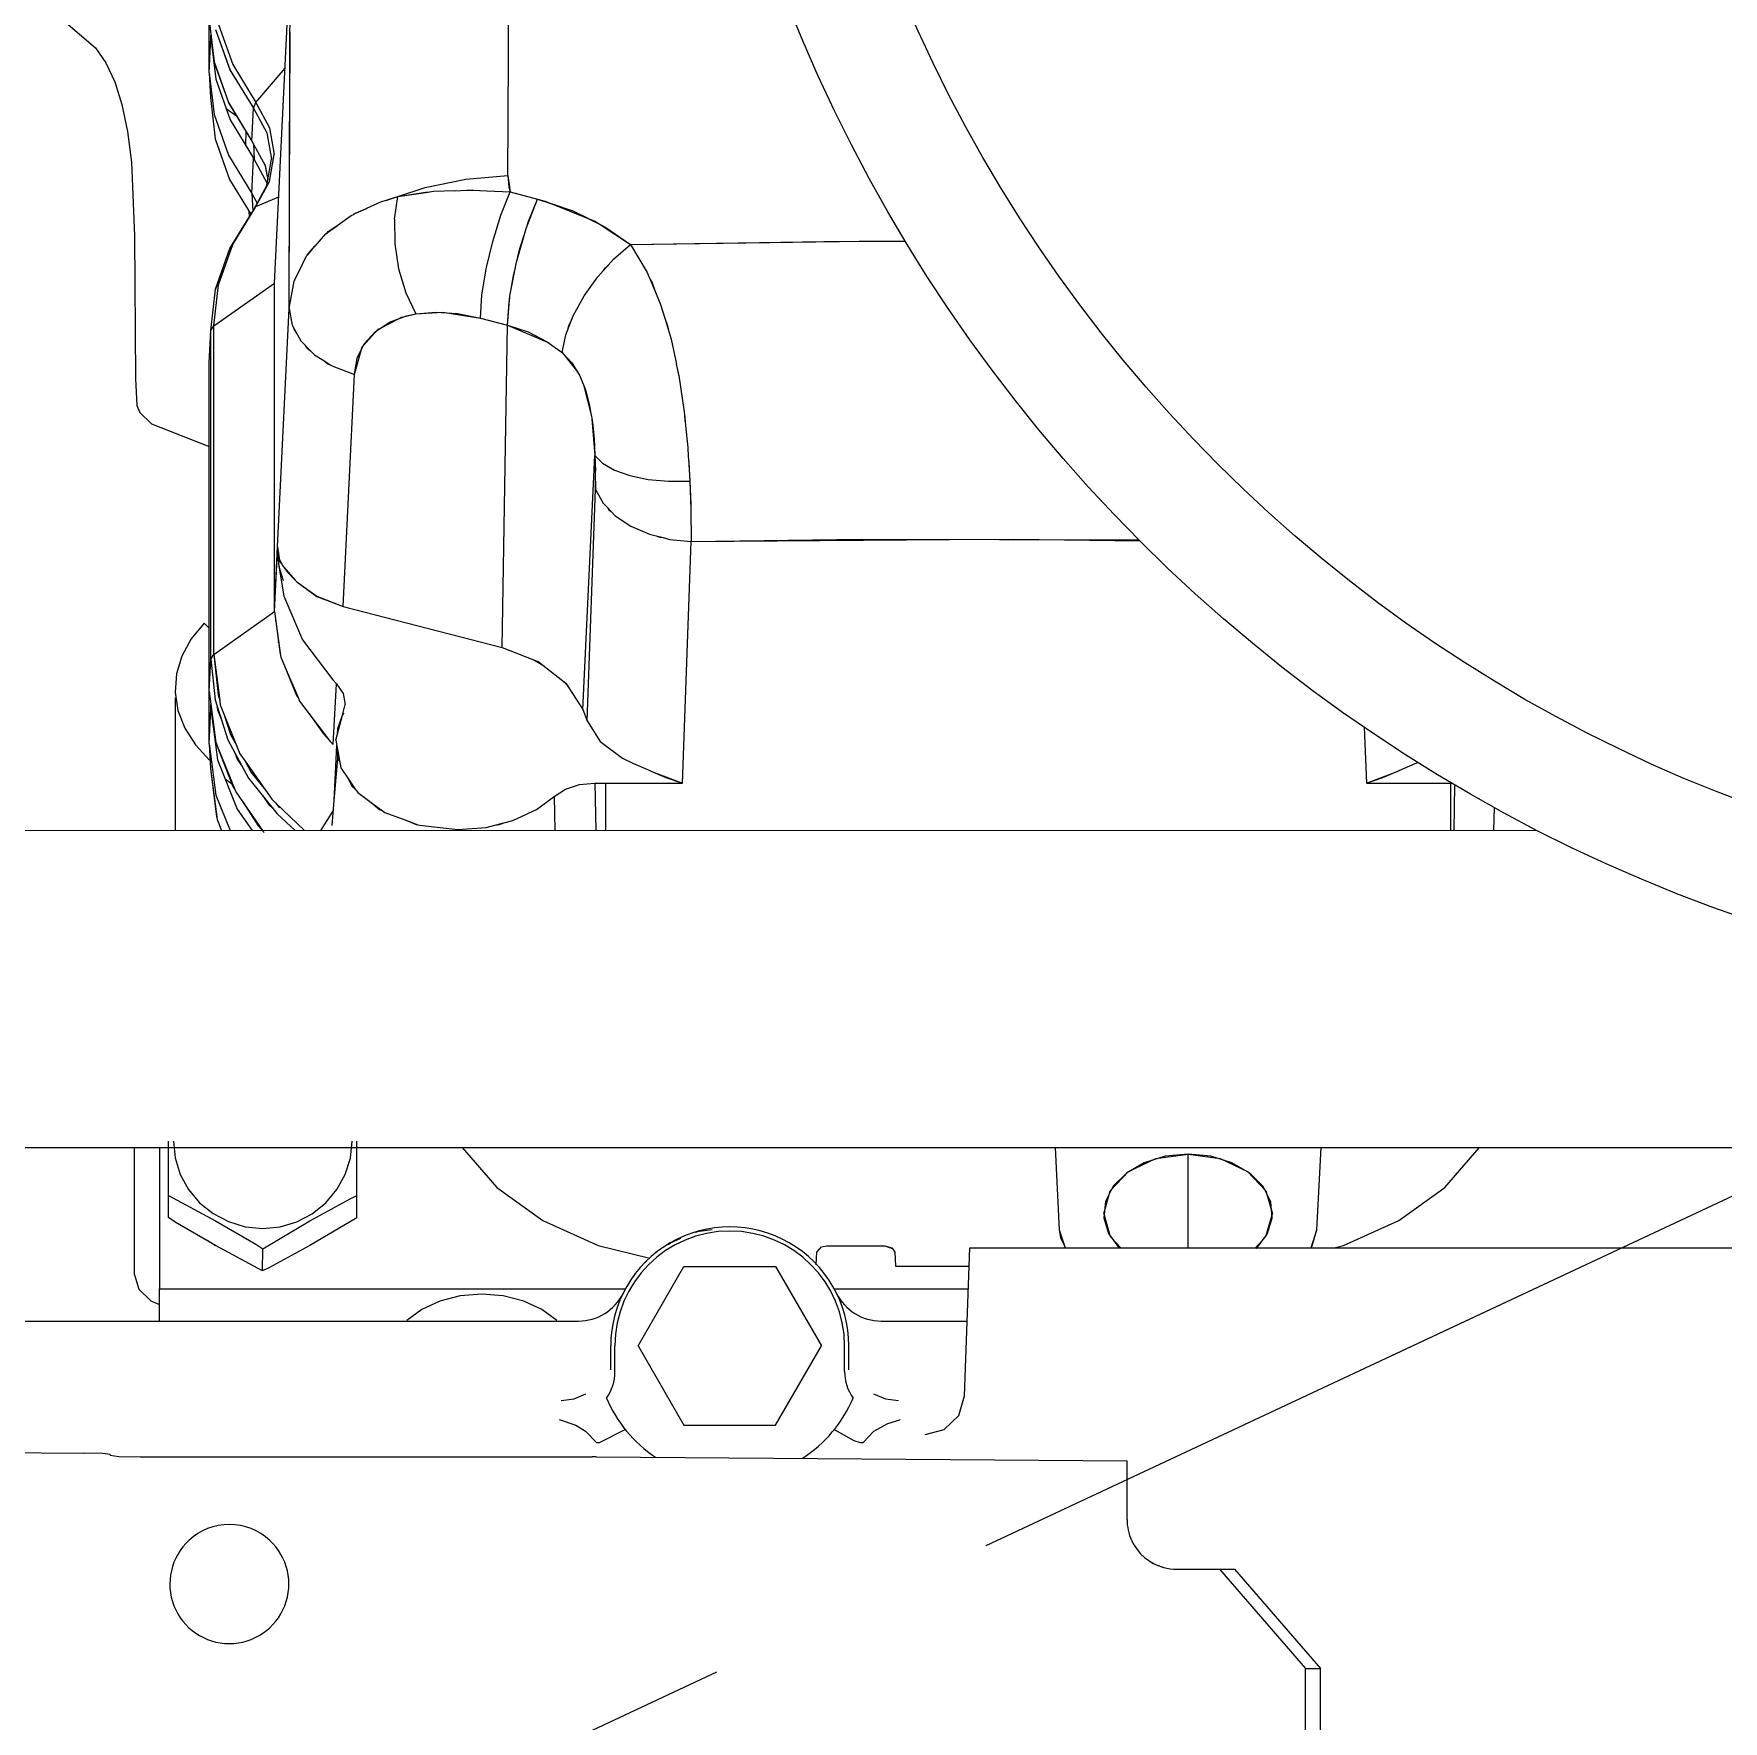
# Model space of a CAD drawing. Extents: x 33214 to 95067, y 8279 to 51908.
# Drawn here: x 43277 to 43447.3, y 22391.6 to 22561.8 of the extents above; entities that cross this region are included whole.
import ezdxf

# ---------------------------------------------------------------- set-up
doc = ezdxf.new("R2010")
doc.units = 0
doc.header["$LTSCALE"] = 300
doc.header["$MEASUREMENT"] = 0
for name, pattern in [('DASHED', [0.75, 0.5, -0.25]), ('PHANTOM', [2.1, 1.25, -0.2, 0.125, -0.2, 0.125, -0.2]), ('SNT-025', [0.74, 0.4, -0.17, 0, -0.17])]:
    doc.linetypes.add(name, pattern=pattern)
doc.layers.get('0').update_dxf_attribs({"linetype": 'CONTINUOUS'})
for name, color, linetype in [('GENERATORSETT', 1, 'CONTINUOUS'), ('S0PH1', 1, 'PHANTOM'), ('Tanks', 9, 'CONTINUOUS')]:
    doc.layers.add(name, color=color, linetype=linetype)

# ---------------------------------------------------------------- blocks, each defined once
blk = doc.blocks.new('below 1-deck')
at = {"linetype": 'DASHED'}
blk.add_line((10000, 0), (14000, 1875), dxfattribs=at)
blk = doc.blocks.new('GENERATOR-CENTER')
at = {"layer": 'GENERATORSETT'}
for p, q in [((-1926.51, 394.71), (-1924.93, 426.69)), ((-1926.51, 394.71), (-1924.93, 426.69)), ((-1924.95, 417.31), (-1924.93, 426.69)), ((-1902.93, 417.91), (-1902.92, 423.47)), ((-1948, 421.39), (-1944.54, 418.42)), ((-1933.08, 421.21), (-1932.6, 417)), ((-1933.08, 415.91), (-1933.08, 421.21)), ((-1933.08, 415.91), (-1933.08, 421.21)), ((-1932.15, 420.78), (-1930.72, 416.74)), ((-1932.15, 420.78), (-1930.72, 416.73)), ((-1933.08, 415.91), (-1932.91, 419.44)), ((-1933.08, 415.91), (-1932.91, 419.44)), ((-1932.91, 419.44), (-1932.91, 419.7)), ((-1932.91, 419.44), (-1932.42, 415.25)), ((-1932.44, 420.28), (-1931, 416.2)), ((-1932.11, 419.34), (-1931.01, 416.23)), ((-1924.98, 403.47), (-1924.94, 419.99)), ((-1944.54, 418.42), (-1943.5, 416.91)), ((-1925.03, 392.13), (-1924.95, 417.31)), ((-1902.96, 411.09), (-1902.93, 417.91)), ((-1943.5, 416.91), (-1942.62, 415.01)), ((-1933.08, 415.91), (-1932.96, 413.43)), ((-1933.08, 415.91), (-1932.96, 413.43)), ((-1933.08, 415.91), (-1932.6, 411.7)), ((-1933.08, 415.91), (-1932.6, 411.7)), ((-1932.6, 417), (-1931.15, 412.9)), ((-1932.59, 416.98), (-1932.58, 416.95)), ((-1932.58, 416.95), (-1931.54, 414.01)), ((-1931.01, 416.23), (-1931, 416.21)), ((-1931, 416.2), (-1928.64, 412.33)), ((-1930.72, 416.74), (-1930.72, 416.74)), ((-1930.72, 416.74), (-1928.38, 412.91)), ((-1930.72, 416.73), (-1928.38, 412.91)), ((-1928.38, 412.91), (-1925.44, 416.37)), ((-1928.38, 412.91), (-1925.44, 416.37)), ((-1942.62, 415.01), (-1941.89, 412.7)), ((-1932.42, 415.25), (-1930.98, 411.17)), ((-1941.89, 412.7), (-1941.33, 409.99)), ((-1932.96, 413.43), (-1932.48, 409.25)), ((-1932.96, 413.43), (-1932.48, 409.25)), ((-1931.39, 412.32), (-1930.35, 411.58)), ((-1931.39, 412.32), (-1930.35, 411.58)), ((-1931.15, 412.9), (-1928.78, 409.02)), ((-1931.14, 412.89), (-1931.14, 412.88)), ((-1931.14, 412.88), (-1928.78, 409.02)), ((-1928.78, 409.02), (-1928.64, 412.33)), ((-1928.78, 409.02), (-1928.64, 412.33)), ((-1928.64, 412.33), (-1928.38, 412.91)), ((-1928.64, 412.33), (-1928.38, 412.91)), ((-1928.64, 412.33), (-1927.28, 409.84)), ((-1928.64, 412.33), (-1927.28, 409.84)), ((-1928.38, 412.91), (-1927, 410.37)), ((-1928.38, 412.91), (-1927, 410.37)), ((-1932.6, 411.7), (-1931.15, 407.6)), ((-1932.6, 411.7), (-1931.15, 407.6)), ((-1930.98, 411.17), (-1928.63, 407.31)), ((-1902.98, 405.54), (-1902.96, 411.09)), ((-1941.33, 409.99), (-1940.93, 406.89)), ((-1932.48, 409.25), (-1931.03, 405.15)), ((-1932.48, 409.25), (-1931.03, 405.15)), ((-1929.39, 408.56), (-1929.38, 410.01)), ((-1929.39, 408.56), (-1929.38, 410.01)), ((-1928.78, 409.02), (-1927.44, 406.56)), ((-1927.28, 409.84), (-1926.82, 407.19)), ((-1927.28, 409.84), (-1926.82, 407.19)), ((-1927, 410.37), (-1926.53, 407.66)), ((-1927, 410.37), (-1926.53, 407.66)), ((-1931.15, 407.6), (-1928.78, 403.72)), ((-1931.15, 407.6), (-1928.78, 403.72)), ((-1928.78, 403.72), (-1928.63, 407.31)), ((-1928.78, 403.72), (-1928.63, 407.31)), ((-1928.63, 407.31), (-1927.27, 404.82)), ((-1928.62, 408.73), (-1928.55, 407.17)), ((-1928.62, 408.73), (-1928.55, 407.17)), ((-1927.28, 404.54), (-1926.82, 407.19)), ((-1927.28, 404.54), (-1926.82, 407.19)), ((-1927, 404.96), (-1926.53, 407.66)), ((-1927, 404.96), (-1926.53, 407.66)), ((-1940.93, 406.89), (-1940.61, 399.48)), ((-1927.49, 406.65), (-1927.19, 405.1)), ((-1927.44, 406.56), (-1927.19, 405.1)), ((-1907.23, 405.18), (-1902.98, 405.54)), ((-1907.23, 405.18), (-1902.98, 405.54)), ((-1902.98, 405.54), (-1902.74, 403.89)), ((-1902.98, 405.54), (-1902.87, 404.42)), ((-1931.03, 405.15), (-1928.89, 401.64)), ((-1931.03, 405.15), (-1928.89, 401.64)), ((-1928.78, 403.72), (-1928.7, 401.94)), ((-1928.78, 403.72), (-1928.7, 401.94)), ((-1928.78, 403.72), (-1928.25, 402.75)), ((-1928.78, 403.72), (-1928.25, 402.75)), ((-1928.64, 402.04), (-1927.28, 404.54)), ((-1928.64, 402.04), (-1927.28, 404.54)), ((-1928.38, 402.42), (-1927, 404.96)), ((-1928.38, 402.42), (-1927, 404.96)), ((-1927.27, 404.82), (-1927.25, 404.72)), ((-1914.08, 403.42), (-1911.31, 404.33)), ((-1914.08, 403.42), (-1911.31, 404.33)), ((-1914.08, 403.42), (-1911, 403.88)), ((-1914.08, 403.42), (-1911.28, 403.87)), ((-1911.31, 404.33), (-1907.23, 405.18)), ((-1911.31, 404.33), (-1907.23, 405.18)), ((-1911.28, 403.87), (-1910.88, 403.89)), ((-1910.89, 403.9), (-1910.49, 403.96)), ((-1910.49, 403.96), (-1908.31, 404.03)), ((-1908.37, 404.01), (-1907.13, 404.07)), ((-1907.57, 404.05), (-1907, 404.07)), ((-1907.13, 404.07), (-1906.8, 404.07)), ((-1906.81, 404.08), (-1906.67, 404.08)), ((-1906.67, 404.08), (-1906.4, 404.07)), ((-1906.43, 404.06), (-1905.1, 404.02)), ((-1905.83, 404.04), (-1902.74, 403.89)), ((-1905.1, 404.02), (-1902.74, 403.89)), ((-1903.68, 401.56), (-1902.74, 403.89)), ((-1903.68, 401.56), (-1902.74, 403.89)), ((-1902.87, 404.42), (-1902.74, 403.89)), ((-1902.74, 403.89), (-1899.99, 403.18)), ((-1902.74, 403.89), (-1899.99, 403.18)), ((-1931, 398.18), (-1928.64, 402.04)), ((-1930.99, 398.19), (-1928.64, 402.04)), ((-1930.72, 398.59), (-1928.38, 402.42)), ((-1930.72, 398.59), (-1928.47, 402.28)), ((-1929.1, 401.99), (-1929.07, 401.33)), ((-1929.1, 401.99), (-1929.07, 401.33)), ((-1928.64, 402.04), (-1928.38, 402.42)), ((-1928.64, 402.04), (-1928.38, 402.42)), ((-1928.38, 402.42), (-1926.08, 403.4)), ((-1928.38, 402.42), (-1926.08, 403.4)), ((-1925.03, 392.13), (-1924.98, 403.47)), ((-1918.53, 401.64), (-1917.3, 402.2)), ((-1918.35, 401.76), (-1917.17, 402.25)), ((-1917.19, 402.25), (-1915.71, 402.92)), ((-1915.71, 402.92), (-1915.21, 403.07)), ((-1915.22, 403.06), (-1915.06, 403.13)), ((-1915.18, 403.08), (-1914.08, 403.42)), ((-1915.06, 403.13), (-1914.08, 403.42)), ((-1914.42, 401.14), (-1914.08, 403.42)), ((-1914.42, 401.14), (-1914.08, 403.42)), ((-1901.15, 400.21), (-1899.99, 403.18)), ((-1900.93, 400.85), (-1899.99, 403.18)), ((-1899.99, 403.18), (-1898.75, 402.77)), ((-1899.99, 403.18), (-1899.21, 402.95)), ((-1899.21, 402.95), (-1894.21, 400.96)), ((-1898.61, 402.72), (-1896.44, 402)), ((-1896.44, 402), (-1894.91, 401.24)), ((-1925, 401.31), (-1924.99, 401.33)), ((-1925, 401.31), (-1924.99, 401.33)), ((-1921.18, 399.79), (-1920.17, 400.52)), ((-1921.08, 399.9), (-1920.08, 400.58)), ((-1920.09, 400.58), (-1918.79, 401.52)), ((-1918.79, 401.52), (-1918.55, 401.63)), ((-1918.55, 401.63), (-1918.35, 401.76)), ((-1914.42, 401.14), (-1914.39, 398.66)), ((-1914.42, 401.14), (-1914.39, 398.66)), ((-1904.51, 398.9), (-1903.68, 401.56)), ((-1904.51, 398.9), (-1903.68, 401.56)), ((-1901.05, 400.47), (-1900.93, 400.85)), ((-1894.87, 401.22), (-1893.19, 400.38)), ((-1894.21, 400.96), (-1893.79, 400.68)), ((-1893.79, 400.68), (-1890.61, 398.6)), ((-1893.19, 400.38), (-1890.61, 398.6)), ((-1940.61, 399.48), (-1940.53, 385.09)), ((-1932.15, 394.54), (-1930.72, 398.58)), ((-1932.15, 394.54), (-1930.72, 398.58)), ((-1930.72, 398.59), (-1930.72, 398.59)), ((-1930.72, 398.58), (-1930.72, 398.59)), ((-1922.42, 398.43), (-1921.34, 399.68)), ((-1921.34, 399.68), (-1921.19, 399.78)), ((-1921.19, 399.78), (-1921.08, 399.9)), ((-1914.39, 398.66), (-1914, 396.13)), ((-1914.39, 398.66), (-1914.01, 396.13)), ((-1905.17, 396.14), (-1904.51, 398.9)), ((-1905.17, 396.14), (-1904.51, 398.9)), ((-1902.12, 396.81), (-1901.15, 400.21)), ((-1901.76, 398.19), (-1901.34, 399.52)), ((-1892.32, 397.11), (-1890.61, 398.6)), ((-1890.62, 398.59), (-1890.61, 398.6)), ((-1890.61, 398.6), (-1871.14, 398.9)), ((-1890.61, 398.6), (-1869.6, 398.9)), ((-1890.61, 398.6), (-1888.93, 395.78)), ((-1871.14, 398.9), (-1869.56, 398.9)), ((-1869.56, 398.9), (-1867.58, 398.93)), ((-1867.58, 398.93), (-1862.9, 398.92)), ((-1932.44, 394.1), (-1931, 398.18)), ((-1932.43, 394.13), (-1931.33, 397.24)), ((-1930.99, 398.19), (-1930.99, 398.19)), ((-1924.06, 395.83), (-1923.27, 397.45)), ((-1923.27, 397.45), (-1923.2, 397.53)), ((-1923.2, 397.53), (-1923.15, 397.62)), ((-1923.19, 397.53), (-1922.43, 398.41)), ((-1923.15, 397.62), (-1922.4, 398.45)), ((-1901.96, 397.36), (-1901.76, 398.19)), ((-1893.91, 395.34), (-1892.32, 397.11)), ((-1924.49, 394.95), (-1924.08, 395.78)), ((-1924.48, 395), (-1924.05, 395.84)), ((-1914.01, 396.13), (-1913.28, 393.72)), ((-1914, 396.13), (-1913.28, 393.72)), ((-1905.59, 393.49), (-1905.17, 396.14)), ((-1905.59, 393.49), (-1905.17, 396.14)), ((-1902.77, 393.43), (-1902.12, 396.81)), ((-1902.64, 394.11), (-1902.42, 395.43)), ((-1902.42, 395.43), (-1902.22, 396.27)), ((-1895.3, 393.41), (-1893.91, 395.34)), ((-1893.38, 395.93), (-1893.13, 396.25)), ((-1893.13, 396.25), (-1892.85, 396.52)), ((-1888.93, 395.78), (-1888.66, 395.13)), ((-1932.92, 389.91), (-1932.44, 394.1)), ((-1932.63, 390.38), (-1926.51, 394.71)), ((-1932.63, 390.38), (-1926.51, 394.71)), ((-1932.63, 390.38), (-1932.15, 394.54)), ((-1932.63, 390.38), (-1932.15, 394.54)), ((-1932.43, 394.12), (-1932.43, 394.13)), ((-1932.15, 394.54), (-1932.15, 394.54)), ((-1932.15, 394.54), (-1932.15, 394.54)), ((-1926.51, 361.59), (-1926.51, 394.71)), ((-1926.51, 361.59), (-1926.51, 394.71)), ((-1925.03, 392.13), (-1924.51, 394.9)), ((-1925.02, 394.1), (-1925.02, 394.1)), ((-1924.51, 394.9), (-1924.49, 394.95)), ((-1924.49, 394.95), (-1924.48, 395)), ((-1924.49, 394.97), (-1924.47, 394.99)), ((-1913.28, 393.72), (-1912.26, 391.6)), ((-1913.28, 393.72), (-1912.26, 391.6)), ((-1905.75, 391.17), (-1905.59, 393.49)), ((-1905.75, 391.17), (-1905.59, 393.49)), ((-1888.67, 395.13), (-1888.44, 394.72)), ((-1888.63, 395.06), (-1888.16, 393.95)), ((-1888.44, 394.72), (-1888.16, 393.95)), ((-1888.16, 393.95), (-1887.58, 392.55)), ((-1926.19, 368.1), (-1925.03, 392.13)), ((-1926.19, 368.1), (-1925.03, 392.13)), ((-1925.03, 392.13), (-1924.73, 390.46)), ((-1912.26, 391.6), (-1910.24, 391.77)), ((-1912.26, 391.6), (-1909.54, 391.76)), ((-1910.24, 391.77), (-1908.06, 391.62)), ((-1909.54, 391.76), (-1905.75, 391.17)), ((-1903.03, 390.47), (-1902.77, 393.43)), ((-1903.03, 390.47), (-1902.86, 392.79)), ((-1902.86, 392.79), (-1902.79, 393.17)), ((-1896.4, 391.41), (-1895.3, 393.41)), ((-1895.3, 393.41), (-1895.29, 393.42)), ((-1895.3, 393.4), (-1895.3, 393.41)), ((-1887.58, 392.55), (-1887.16, 391.17)), ((-1932.92, 389.91), (-1932.63, 390.38)), ((-1932.92, 389.91), (-1932.63, 390.38)), ((-1932.63, 357.26), (-1932.63, 390.38)), ((-1932.63, 357.26), (-1932.63, 390.38)), ((-1924.73, 390.46), (-1923.86, 388.87)), ((-1924.6, 390.23), (-1924.56, 390.05)), ((-1924.56, 390.05), (-1924.29, 389.66)), ((-1916.37, 389.8), (-1914.92, 390.75)), ((-1916.15, 389.94), (-1916.06, 390.05)), ((-1916.06, 390.05), (-1915.75, 390.2)), ((-1915.75, 390.2), (-1913.99, 391.1)), ((-1914.92, 390.75), (-1913.19, 391.4)), ((-1913.99, 391.1), (-1913.69, 391.25)), ((-1913.69, 391.25), (-1913.38, 391.33)), ((-1913.38, 391.33), (-1912.27, 391.6)), ((-1913.19, 391.4), (-1912.26, 391.6)), ((-1912.27, 391.6), (-1912.26, 391.6)), ((-1908.06, 391.62), (-1905.75, 391.17)), ((-1905.75, 391.17), (-1903.03, 390.47)), ((-1905.75, 391.17), (-1903.03, 390.47)), ((-1903.56, 357.96), (-1903.03, 390.47)), ((-1903.56, 357.96), (-1903.03, 390.47)), ((-1903.03, 390.47), (-1898.99, 388.76)), ((-1903.03, 390.47), (-1900.94, 389.77)), ((-1897.15, 389.47), (-1896.4, 391.41)), ((-1896.9, 390.12), (-1896.82, 390.43)), ((-1896.82, 390.43), (-1896.65, 390.77)), ((-1887.17, 391.17), (-1886.89, 390.38)), ((-1887.13, 391.06), (-1886.53, 389.05)), ((-1886.89, 390.38), (-1886.75, 389.8)), ((-1933.08, 386.65), (-1932.92, 389.91)), ((-1933.08, 386.65), (-1932.92, 389.91)), ((-1932.92, 356.79), (-1932.92, 389.91)), ((-1932.92, 356.79), (-1932.92, 389.91)), ((-1923.86, 388.87), (-1922.88, 387.88)), ((-1923.44, 388.44), (-1923.22, 388.13)), ((-1918.16, 387.13), (-1917.46, 388.58)), ((-1917.66, 388.26), (-1917.56, 388.36)), ((-1917.56, 388.37), (-1916.15, 389.94)), ((-1917.46, 388.58), (-1916.37, 389.8)), ((-1900.94, 389.77), (-1899.03, 388.79)), ((-1899.03, 388.79), (-1897.51, 387.7)), ((-1897.51, 387.7), (-1897.15, 389.47)), ((-1886.53, 389.05), (-1885.99, 386.53)), ((-1933.08, 353.53), (-1933.08, 386.65)), ((-1933.08, 353.53), (-1933.08, 386.65)), ((-1923.3, 388.24), (-1923.3, 388.3)), ((-1923.22, 388.13), (-1922.88, 387.88)), ((-1922.88, 387.88), (-1922.46, 387.46)), ((-1922.46, 387.46), (-1921.54, 386.88)), ((-1921.54, 386.88), (-1921.12, 386.57)), ((-1921.54, 386.88), (-1920.89, 386.47)), ((-1921.37, 386.75), (-1921.36, 386.77)), ((-1918.45, 385.49), (-1917.72, 388.03)), ((-1918.45, 385.49), (-1918.16, 387.13)), ((-1917.72, 388.04), (-1917.66, 388.26)), ((-1897.51, 387.7), (-1895.94, 385.71)), ((-1897.51, 387.7), (-1897.51, 387.7)), ((-1897.51, 387.7), (-1896.54, 386.67)), ((-1896.54, 386.67), (-1895.96, 385.73)), ((-1940.53, 385.09), (-1940.4, 382.35)), ((-1921.12, 386.57), (-1920.89, 386.47)), ((-1920.89, 386.47), (-1920.62, 386.31)), ((-1920.62, 386.31), (-1918.45, 385.49)), ((-1919.58, 362.08), (-1918.45, 385.49)), ((-1919.58, 362.08), (-1918.45, 385.49)), ((-1895.95, 385.71), (-1895.76, 385.41)), ((-1895.8, 385.48), (-1895.67, 385.19)), ((-1895.76, 385.41), (-1895.67, 385.2)), ((-1895.67, 385.19), (-1895.16, 383.95)), ((-1886, 386.54), (-1885.83, 385.79)), ((-1885.94, 386.25), (-1885.81, 385.66)), ((-1885.83, 385.79), (-1885.8, 385.61)), ((-1885.8, 385.62), (-1885.75, 385.39)), ((-1885.75, 385.39), (-1885.21, 381.71)), ((-1895.36, 384.44), (-1894.55, 381.27)), ((-1895.16, 383.95), (-1894.74, 382.36)), ((-1940.4, 382.35), (-1940.09, 381.66)), ((-1940.09, 381.66), (-1938.91, 380.51)), ((-1894.74, 382.36), (-1894.57, 381.32)), ((-1885.21, 381.71), (-1885.18, 381.38)), ((-1938.91, 380.51), (-1933.08, 378.23)), ((-1894.56, 381.28), (-1894.46, 380.69)), ((-1894.51, 381.01), (-1894.21, 377.33)), ((-1894.46, 380.69), (-1894.29, 379)), ((-1885.18, 381.38), (-1885.15, 381.13)), ((-1885.17, 381.27), (-1885.1, 380.57)), ((-1885.15, 381.13), (-1885.08, 380.33)), ((-1885.07, 380.34), (-1884.85, 378.13)), ((-1894.29, 379), (-1894.21, 377.33)), ((-1884.85, 378.13), (-1884.8, 377.22)), ((-1895.43, 351.69), (-1894.21, 377.33)), ((-1894.21, 377.33), (-1894.15, 373.89)), ((-1894.21, 377.33), (-1893.44, 376.53)), ((-1894.21, 377.33), (-1893.44, 376.53)), ((-1894.21, 377.33), (-1894.14, 375.73)), ((-1893.44, 376.53), (-1892.24, 375.83)), ((-1893.44, 376.53), (-1892.24, 375.83)), ((-1884.8, 377.22), (-1884.75, 376.6)), ((-1884.78, 377), (-1884.64, 374.74)), ((-1884.75, 376.6), (-1884.64, 374.74)), ((-1894.15, 373.89), (-1894.14, 375.73)), ((-1892.24, 375.83), (-1890.68, 375.29)), ((-1892.24, 375.83), (-1890.68, 375.29)), ((-1890.68, 375.29), (-1888.84, 374.91)), ((-1890.68, 375.29), (-1888.84, 374.91)), ((-1888.84, 374.91), (-1886.79, 374.73)), ((-1888.84, 374.91), (-1886.79, 374.73)), ((-1886.79, 374.73), (-1884.64, 374.74)), ((-1886.79, 374.73), (-1884.64, 374.74)), ((-1884.64, 374.74), (-1884.53, 371.9)), ((-1884.64, 374.74), (-1884.54, 372.38)), ((-1895, 350.56), (-1894.15, 373.89)), ((-1895, 350.56), (-1894.15, 373.89)), ((-1894.15, 373.89), (-1893.36, 372.49)), ((-1893.36, 372.49), (-1892.95, 372.07)), ((-1892.95, 372.07), (-1892.8, 371.84)), ((-1892.95, 372.07), (-1892.55, 371.65)), ((-1892.8, 371.84), (-1892.55, 371.65)), ((-1892.55, 371.65), (-1892.15, 371.23)), ((-1884.54, 372.38), (-1884.54, 372.2)), ((-1884.53, 371.9), (-1884.49, 368.65)), ((-1892.15, 371.23), (-1890.57, 370.18)), ((-1890.57, 370.18), (-1888.71, 369.37)), ((-1926.51, 361.59), (-1926.19, 368.1)), ((-1926.21, 367.67), (-1926.19, 368.1)), ((-1926.21, 367.67), (-1926.19, 368.1)), ((-1926.19, 368.1), (-1926, 366.77)), ((-1926.19, 368.1), (-1926, 366.77)), ((-1888.71, 369.37), (-1888.02, 369.2)), ((-1888.02, 369.2), (-1887.7, 369.08)), ((-1888.02, 369.2), (-1887.34, 369.03)), ((-1887.7, 369.08), (-1887.34, 369.03)), ((-1887.34, 369.03), (-1886.65, 368.85)), ((-1886.65, 368.85), (-1884.49, 368.65)), ((-1885.38, 344.26), (-1884.49, 368.65)), ((-1885.38, 344.26), (-1884.49, 368.65)), ((-1884.49, 368.65), (-1867.37, 368.87)), ((-1884.49, 368.65), (-1858.46, 368.84)), ((-1867.37, 368.87), (-1839.48, 368.8)), ((-1858.46, 368.84), (-1851.97, 368.89)), ((-1851.97, 368.89), (-1846.85, 368.82)), ((-1846.85, 368.82), (-1839.27, 368.7)), ((-1839.48, 368.8), (-1839.37, 368.8)), ((-1926.51, 361.59), (-1926.21, 367.67)), ((-1926.21, 367.67), (-1926, 366.77)), ((-1926.21, 367.67), (-1926.2, 367.64)), ((-1926.21, 367.66), (-1926, 366.77)), ((-1926.21, 367.66), (-1926.09, 366.38)), ((-1926.21, 367.66), (-1926.09, 366.38)), ((-1926.1, 367.19), (-1926.1, 367.2)), ((-1926.1, 367.19), (-1926.1, 367.2)), ((-1926.09, 366.38), (-1926.02, 366.57)), ((-1926.09, 366.38), (-1926.02, 366.57)), ((-1926.09, 366.38), (-1926.09, 366.38)), ((-1926.09, 366.38), (-1925.57, 363.12)), ((-1926.09, 366.38), (-1925.99, 365.88)), ((-1926.02, 366.57), (-1926, 366.77)), ((-1926.02, 366.57), (-1926, 366.77)), ((-1926, 366.77), (-1925.82, 366.41)), ((-1926, 366.77), (-1925.78, 366.36)), ((-1925.82, 366.41), (-1925.78, 366.35)), ((-1925.77, 366.34), (-1925.71, 366.23)), ((-1925.71, 366.23), (-1925.61, 366.1)), ((-1925.99, 365.88), (-1925.93, 365.69)), ((-1925.93, 365.71), (-1925.87, 365.43)), ((-1925.92, 365.68), (-1925.62, 364.7)), ((-1925.87, 365.43), (-1925.79, 365.25)), ((-1925.6, 366.1), (-1925.19, 365.54)), ((-1925.55, 366.04), (-1924.47, 364.79)), ((-1925.19, 365.54), (-1924.43, 364.75)), ((-1924.42, 364.73), (-1924.35, 364.66)), ((-1924.35, 364.66), (-1924.26, 364.58)), ((-1924.26, 364.58), (-1922.25, 363.11)), ((-1924.26, 364.58), (-1922.25, 363.12)), ((-1925.57, 363.14), (-1925.57, 363.12)), ((-1925.57, 363.12), (-1923.69, 358.73)), ((-1925.57, 363.12), (-1923.69, 358.73)), ((-1922.25, 363.12), (-1919.58, 362.08)), ((-1922.25, 363.11), (-1919.58, 362.08)), ((-1932.63, 357.26), (-1926.51, 361.59)), ((-1932.63, 357.26), (-1926.51, 361.59)), ((-1926.51, 361.59), (-1925.89, 357.13)), ((-1926.51, 361.59), (-1925.95, 357.28)), ((-1919.58, 362.08), (-1903.56, 357.96)), ((-1933.6, 360.41), (-1934.91, 358.81)), ((-1933.6, 360.41), (-1933.08, 359.9)), ((-1926.38, 360.62), (-1926.38, 360.68)), ((-1926.38, 360.62), (-1926.38, 360.68)), ((-1934.91, 358.81), (-1935.85, 357.09)), ((-1926.1, 358.44), (-1926.1, 358.64)), ((-1926.1, 358.44), (-1926.1, 358.64)), ((-1923.69, 358.73), (-1920.63, 354.68)), ((-1923.69, 358.73), (-1920.63, 354.68)), ((-1903.56, 357.96), (-1900.3, 356.67)), ((-1935.85, 357.09), (-1936.39, 355.28)), ((-1933.08, 353.53), (-1932.92, 356.79)), ((-1933.08, 353.53), (-1932.92, 356.79)), ((-1932.92, 356.79), (-1932.63, 357.26)), ((-1932.92, 356.79), (-1932.63, 357.26)), ((-1932.92, 356.79), (-1932.49, 352.67)), ((-1932.63, 357.26), (-1932.2, 353.17)), ((-1932.63, 357.26), (-1932.02, 352.6)), ((-1925.95, 357.28), (-1925.89, 357.13)), ((-1925.89, 357.13), (-1925.87, 356.98)), ((-1925.87, 356.98), (-1925.32, 355.7)), ((-1900.3, 356.67), (-1899.46, 356.17)), ((-1900.3, 356.67), (-1899.93, 356.53)), ((-1899.93, 356.53), (-1899.46, 356.17)), ((-1899.46, 356.17), (-1897.13, 354.36)), ((-1936.39, 355.28), (-1936.52, 353.44)), ((-1925.32, 355.7), (-1924.09, 352.83)), ((-1925.32, 355.7), (-1924.28, 353.11)), ((-1920.63, 354.68), (-1920.26, 354.3)), ((-1920.63, 354.68), (-1920.26, 354.3)), ((-1920.58, 348.16), (-1920.26, 354.3)), ((-1920.58, 348.16), (-1920.26, 354.3)), ((-1920.26, 354.3), (-1919.58, 353.3)), ((-1920.26, 354.3), (-1919.58, 353.3)), ((-1897.6, 354.73), (-1896.95, 354.09)), ((-1897.13, 354.36), (-1895.43, 351.69)), ((-1936.52, 353.44), (-1936.24, 351.6)), ((-1936.48, 339.51), (-1936.48, 352.88)), ((-1933.08, 353.53), (-1932.41, 348.37)), ((-1933.08, 348.23), (-1933.08, 353.53)), ((-1933.08, 348.23), (-1933.08, 353.53)), ((-1932.49, 352.67), (-1931.22, 348.64)), ((-1932.2, 353.17), (-1932.02, 352.6)), ((-1932.02, 352.6), (-1931.97, 352.16)), ((-1924.28, 353.11), (-1924.09, 352.83)), ((-1924.09, 352.83), (-1923.97, 352.55)), ((-1919.58, 353.3), (-1919.37, 352.21)), ((-1919.58, 353.3), (-1919.37, 352.21)), ((-1936.24, 351.6), (-1935.56, 349.82)), ((-1933.08, 348.23), (-1932.91, 351.76)), ((-1933.08, 348.23), (-1932.91, 351.76)), ((-1932.91, 351.76), (-1932.91, 352.19)), ((-1932.91, 351.76), (-1932.24, 346.63)), ((-1932.31, 352.09), (-1932.25, 351.65)), ((-1932.25, 351.65), (-1931.86, 350.65)), ((-1931.97, 352.16), (-1930, 347.23)), ((-1931.57, 351.17), (-1930.94, 349.17)), ((-1923.97, 352.55), (-1920.88, 348.47)), ((-1922.97, 351.24), (-1921.57, 349.23)), ((-1920.31, 348.6), (-1919.64, 351.12)), ((-1920.13, 349.79), (-1919.64, 351.12)), ((-1919.64, 351.12), (-1919.37, 352.21)), ((-1919.64, 351.12), (-1919.37, 352.21)), ((-1919.64, 351.12), (-1919.5, 351.33)), ((-1919.64, 351.12), (-1919.64, 351.12)), ((-1919.64, 351.12), (-1919.64, 351.12)), ((-1895.43, 351.69), (-1895, 350.56)), ((-1895.43, 351.69), (-1895, 350.56)), ((-1935.56, 349.82), (-1934.48, 348.14)), ((-1930.94, 349.17), (-1930.31, 348.02)), ((-1921.57, 349.23), (-1920.94, 348.54)), ((-1920.16, 349.15), (-1920.13, 349.79)), ((-1920.13, 349.27), (-1920.13, 349.79)), ((-1895, 350.56), (-1893.66, 348.46)), ((-1895, 350.56), (-1893.66, 348.46)), ((-1816.64, 349.89), (-1816.43, 344.26)), ((-1816.64, 349.89), (-1816.43, 344.26)), ((-1934.48, 348.14), (-1933.05, 346.6)), ((-1933.08, 348.23), (-1932.96, 345.75)), ((-1933.08, 348.23), (-1932.96, 345.75)), ((-1933.08, 348.23), (-1932.41, 343.07)), ((-1933.08, 348.23), (-1932.41, 343.07)), ((-1932.41, 348.37), (-1930.42, 343.38)), ((-1932.37, 348.27), (-1932.36, 348.17)), ((-1932.36, 348.17), (-1930.71, 343.94)), ((-1931.22, 348.64), (-1929.12, 344.78)), ((-1930.59, 347.48), (-1930.27, 346.68)), ((-1920.88, 348.47), (-1920.58, 348.16)), ((-1920.48, 342.53), (-1920.21, 348.06)), ((-1920.31, 348.6), (-1919.82, 345.83)), ((-1920.13, 346.77), (-1920.13, 347.58)), ((-1893.66, 348.46), (-1891.43, 346.78)), ((-1893.66, 348.46), (-1891.43, 346.78)), ((-1933.05, 346.6), (-1933, 346.65)), ((-1932.96, 345.75), (-1932.29, 340.61)), ((-1932.96, 345.75), (-1932.35, 340.86)), ((-1932.24, 346.63), (-1930.26, 341.66)), ((-1930.27, 346.68), (-1929.75, 345.94)), ((-1930, 347.23), (-1929.48, 346.49)), ((-1929.48, 346.49), (-1928.86, 345.34)), ((-1929.48, 346.49), (-1926.79, 342.64)), ((-1920.48, 342.53), (-1920.13, 346.77)), ((-1920.13, 346.77), (-1919.91, 346.34)), ((-1919.82, 345.83), (-1919.1, 344.76)), ((-1891.43, 346.78), (-1890.31, 346.25)), ((-1891.43, 346.78), (-1890.31, 346.25)), ((-1890.31, 346.25), (-1888.68, 345.54)), ((-1813.14, 345.54), (-1811.51, 346.25)), ((-1811.51, 346.25), (-1811.26, 346.37)), ((-1811.51, 346.25), (-1811.26, 346.37)), ((-1931.47, 344.7), (-1930.83, 344.25)), ((-1931.47, 344.7), (-1930.83, 344.25)), ((-1929.12, 344.78), (-1926.25, 341.18)), ((-1928.86, 345.34), (-1927.43, 343.56)), ((-1919.1, 344.76), (-1918.36, 343.66)), ((-1919.1, 344.76), (-1918.67, 343.93)), ((-1897.18, 343.68), (-1895.76, 344.14)), ((-1897.18, 343.68), (-1895.76, 344.14)), ((-1895.76, 344.14), (-1894.21, 344.28)), ((-1895.76, 344.14), (-1894.21, 344.28)), ((-1894.21, 344.28), (-1893.11, 344.26)), ((-1894.21, 344.28), (-1893.11, 344.26)), ((-1894.21, 344.28), (-1894.12, 339.51)), ((-1893.11, 344.26), (-1885.38, 344.26)), ((-1893.11, 344.26), (-1885.38, 344.26)), ((-1893.11, 339.51), (-1893.11, 344.26)), ((-1888.68, 345.54), (-1888.62, 345.51)), ((-1888.61, 345.5), (-1888.57, 345.48)), ((-1888.57, 345.48), (-1888.47, 345.44)), ((-1888.46, 345.45), (-1887.04, 344.84)), ((-1888.3, 345.37), (-1885.38, 344.26)), ((-1887.04, 344.84), (-1885.38, 344.26)), ((-1886.73, 344.73), (-1886.55, 344.71)), ((-1886.18, 344.54), (-1886.12, 344.54)), ((-1816.43, 344.26), (-1813.5, 345.38)), ((-1816.43, 344.26), (-1814.78, 344.84)), ((-1816.43, 344.26), (-1807.91, 344.26)), ((-1816.43, 344.26), (-1807.91, 344.26)), ((-1815.7, 344.54), (-1815.63, 344.54)), ((-1815.53, 344.61), (-1815.43, 344.62)), ((-1814.78, 344.84), (-1813.36, 345.45)), ((-1813.34, 345.44), (-1813.25, 345.48)), ((-1813.25, 345.48), (-1813.21, 345.5)), ((-1813.2, 345.51), (-1813.14, 345.54)), ((-1807.91, 344.26), (-1807.81, 344.26)), ((-1807.91, 344.26), (-1807.81, 344.26)), ((-1807.91, 339.51), (-1807.91, 344.26)), ((-1807.59, 339.51), (-1807.5, 344.08)), ((-1932.41, 343.07), (-1930.99, 339.51)), ((-1930.71, 343.94), (-1930.52, 343.64)), ((-1930.42, 343.38), (-1927.71, 339.51)), ((-1929.71, 342.37), (-1928.17, 339.95)), ((-1927.68, 342.98), (-1927.04, 342.05)), ((-1926.79, 342.64), (-1926.41, 342.28)), ((-1920.7, 340.01), (-1920.48, 342.53)), ((-1918.67, 343.93), (-1918.36, 343.66)), ((-1918.36, 343.66), (-1918.12, 343.32)), ((-1918.12, 343.32), (-1916.76, 342.32)), ((-1900.09, 341.63), (-1898.32, 342.92)), ((-1898.32, 342.92), (-1897.18, 343.68)), ((-1898.32, 342.92), (-1898.23, 339.51)), ((-1932.35, 340.86), (-1932.31, 340.73)), ((-1930.26, 341.66), (-1928.76, 339.51)), ((-1927.04, 342.05), (-1926.66, 341.7)), ((-1926.41, 342.28), (-1926, 341.77)), ((-1926.41, 342.28), (-1923.48, 339.51)), ((-1926.25, 341.18), (-1924.41, 339.51)), ((-1921.83, 339.51), (-1920.57, 341.52)), ((-1916.76, 342.32), (-1915.64, 341.5)), ((-1916.76, 342.32), (-1915.92, 341.61)), ((-1915.92, 341.61), (-1915.64, 341.5)), ((-1915.64, 341.5), (-1915.39, 341.32)), ((-1915.39, 341.32), (-1913.26, 340.53)), ((-1902.49, 340.51), (-1900.1, 341.62)), ((-1900.1, 341.62), (-1900.09, 341.63)), ((-1900.09, 341.62), (-1900.09, 341.63)), ((-1803.58, 339.51), (-1803.51, 341.81)), ((-2371.62, 339.52), (-1799.18, 339.51)), ((-1932.29, 340.61), (-1931.85, 339.51)), ((-1928.17, 339.95), (-1927.56, 339.29)), ((-1913.26, 340.53), (-1912.06, 340.08)), ((-1913.26, 340.53), (-1912.22, 340.1)), ((-1912.22, 340.1), (-1912.06, 340.08)), ((-1912.06, 340.08), (-1911.9, 340.02)), ((-1911.9, 340.02), (-1908.02, 339.58)), ((-1908.02, 339.58), (-1905.17, 339.81)), ((-1908.02, 339.58), (-1908.02, 339.58)), ((-1905.17, 339.81), (-1904.28, 340.04)), ((-1904.28, 340.04), (-1902.49, 340.51)), ((-1904.28, 340.04), (-1903.81, 340.1)), ((-1903.81, 340.1), (-1903.39, 340.27)), ((-2345.1, 307.52), (-1646.61, 307.54)), ((-1940.61, 294.67), (-1940.61, 307.53)), ((-1938.1, 307.53), (-1938.11, 293.27)), ((-1937.19, 302.69), (-1937.19, 308.18)), ((-1936.69, 308.18), (-1936.52, 306.47)), ((-1918.86, 306.45), (-1918.69, 308.17)), ((-1918.19, 302.67), (-1918.19, 308.17)), ((-1907.59, 307.53), (-1904.09, 303.5)), ((-1847.82, 307.53), (-1847.41, 299.24)), ((-1836.7, 306.64), (-1838.83, 305.99)), ((-1837.66, 306.41), (-1834.41, 306.86)), ((-1834.41, 306.86), (-1836.7, 306.64)), ((-1834.41, 297.42), (-1834.41, 306.86)), ((-1834.41, 297.42), (-1834.41, 306.86)), ((-1834.41, 306.86), (-1831.16, 306.41)), ((-1832.11, 306.64), (-1834.41, 306.86)), ((-1829.98, 305.98), (-1832.11, 306.64)), ((-1821.41, 299.24), (-1821, 307.53)), ((-1808.53, 303.5), (-1805.07, 307.49)), ((-1936.52, 306.47), (-1936.01, 304.81)), ((-1919.38, 304.8), (-1918.86, 306.45)), ((-1842.26, 303.15), (-1840.42, 305.1)), ((-1840.62, 304.95), (-1841.96, 303.62)), ((-1838.83, 305.99), (-1840.62, 304.95)), ((-1840.42, 305.1), (-1837.66, 306.41)), ((-1831.16, 306.41), (-1828.4, 305.1)), ((-1828.18, 304.94), (-1829.98, 305.98)), ((-1828.4, 305.1), (-1826.56, 303.15)), ((-1826.85, 303.6), (-1828.18, 304.94)), ((-1936.01, 304.81), (-1935.18, 303.29)), ((-1935.18, 303.29), (-1934.06, 301.96)), ((-1921.33, 301.94), (-1920.21, 303.28)), ((-1920.21, 303.28), (-1919.38, 304.8)), ((-1904.09, 303.5), (-1899.45, 300.17)), ((-1841.96, 303.62), (-1842.73, 302.07)), ((-1826.08, 302.05), (-1826.85, 303.6)), ((-1813.17, 300.17), (-1808.53, 303.5)), ((-1937.2, 300.46), (-1937.19, 302.69)), ((-1937.19, 302.69), (-1932.45, 300.13)), ((-1934.06, 301.96), (-1932.7, 300.86)), ((-1922.94, 300.13), (-1918.88, 302.35)), ((-1922.7, 300.85), (-1921.33, 301.94)), ((-1918.88, 302.35), (-1918.19, 302.67)), ((-1918.2, 300.44), (-1918.19, 302.67)), ((-1842.91, 300.85), (-1842.26, 303.15)), ((-1842.73, 302.07), (-1842.89, 300.44)), ((-1826.56, 303.15), (-1825.91, 300.85)), ((-1825.93, 300.41), (-1826.08, 302.05)), ((-1936.52, 300), (-1937.2, 300.46)), ((-1932.46, 297.64), (-1936.52, 300)), ((-1932.7, 300.86), (-1931.14, 300.05)), ((-1932.44, 300.13), (-1928.38, 297.77)), ((-1931.14, 300.05), (-1929.45, 299.54)), ((-1927.7, 297.31), (-1922.95, 300.12)), ((-1925.94, 299.54), (-1924.25, 300.04)), ((-1924.25, 300.04), (-1922.7, 300.85)), ((-1918.2, 300.44), (-1922.95, 297.63)), ((-1899.45, 300.17), (-1893.87, 297.66)), ((-1842.91, 300.85), (-1842.26, 298.55)), ((-1842.89, 300.44), (-1842.42, 298.84)), ((-1826.56, 298.55), (-1825.91, 300.85)), ((-1826.42, 298.8), (-1825.93, 300.41)), ((-1818.75, 297.66), (-1813.17, 300.17)), ((-1933.29, 298.17), (-1932.46, 297.64)), ((-1929.45, 299.54), (-1927.7, 299.37)), ((-1927.7, 299.37), (-1925.94, 299.54)), ((-1886.59, 297.9), (-1885.55, 298.37)), ((-1884.08, 299), (-1883.71, 299.1)), ((-1883.71, 299.1), (-1882.4, 299.27)), ((-1847.41, 299.24), (-1846.81, 297.42)), ((-1847.41, 299.24), (-1847.28, 298.42)), ((-1847.28, 298.42), (-1846.76, 297.42)), ((-1842.42, 298.84), (-1841.35, 297.38)), ((-1842.26, 298.55), (-1841.2, 297.42)), ((-1827.62, 297.42), (-1826.56, 298.55)), ((-1827.5, 297.35), (-1826.42, 298.8)), ((-1822, 297.42), (-1821.41, 299.24)), ((-1821.96, 297.42), (-1821.41, 299.24)), ((-1927.71, 295.08), (-1932.45, 297.64)), ((-1928.38, 297.77), (-1927.7, 297.31)), ((-1927.71, 295.08), (-1927.7, 297.31)), ((-1922.96, 297.63), (-1927.02, 295.41)), ((-1893.87, 297.66), (-1888.66, 296.35)), ((-1886.81, 297.75), (-1886.59, 297.9)), ((-1871.9, 295.71), (-1871.84, 296.96)), ((-1871.84, 296.96), (-1871.35, 297.52)), ((-1871.35, 297.52), (-1870.84, 297.61)), ((-1870.84, 297.61), (-1864.98, 297.61)), ((-1864.98, 297.61), (-1864.28, 297.42)), ((-1864.98, 297.61), (-1864.14, 297.3)), ((-1864.28, 297.42), (-1863.98, 296.96)), ((-1864.14, 297.3), (-1863.98, 296.96)), ((-1863.98, 296.96), (-1863.91, 295.57)), ((-1863.98, 296.96), (-1863.91, 295.57)), ((-1856.93, 282.47), (-1856.42, 297.42)), ((-1856.42, 297.42), (-1840.53, 297.42)), ((-1841.35, 297.38), (-1841.31, 297.42)), ((-1840.53, 297.42), (-1833.93, 297.42)), ((-1833.93, 297.42), (-1755.29, 297.42)), ((-1827.57, 297.42), (-1827.5, 297.35)), ((-1819.68, 297.42), (-1818.75, 297.66)), ((-1940.61, 294.67), (-1940.18, 293.25)), ((-1927.02, 295.41), (-1927.71, 295.08)), ((-1889.85, 287.52), (-1885.23, 295.52)), ((-1889.12, 295.93), (-1889.07, 295.99)), ((-1889.07, 295.99), (-1889, 296.05)), ((-1885.23, 295.52), (-1875.99, 295.52)), ((-1875.99, 295.52), (-1871.37, 287.52)), ((-1863.91, 295.57), (-1856.48, 295.57)), ((-1940.18, 293.25), (-1938.98, 292.06)), ((-1938.11, 290.02), (-1938.11, 293.27)), ((-1938.11, 293.27), (-1891.1, 293.27)), ((-1870.12, 293.27), (-1856.56, 293.27)), ((-1938.98, 292.06), (-1938.11, 291.7)), ((-1909.83, 292.04), (-1911.67, 291.19)), ((-1907.78, 292.56), (-1909.83, 292.04)), ((-1905.61, 292.74), (-1907.78, 292.56)), ((-1903.44, 292.56), (-1905.61, 292.74)), ((-1901.38, 292.04), (-1903.44, 292.56)), ((-1899.55, 291.19), (-1901.38, 292.04)), ((-1965.35, 290.02), (-1895.86, 290.02)), ((-1911.67, 291.19), (-1913.18, 290.08)), ((-1898.04, 290.08), (-1899.55, 291.19)), ((-1865.35, 290.02), (-1856.67, 290.02)), ((-1892.61, 285.1), (-1892.61, 287.52)), ((-1892.19, 284.92), (-1892.19, 287.52)), ((-1889.85, 287.52), (-1885.23, 279.52)), ((-1875.99, 279.52), (-1871.37, 287.52)), ((-1869.03, 284.92), (-1869.03, 287.52)), ((-1868.61, 285.1), (-1868.61, 287.52)), ((-1897.61, 282.02), (-1896.31, 282.19)), ((-1896.31, 282.19), (-1895.11, 282.69)), ((-1866.11, 282.69), (-1864.9, 282.19)), ((-1864.9, 282.19), (-1863.61, 282.02)), ((-1857.52, 280.51), (-1856.93, 282.47)), ((-1897.8, 280.11), (-1896.13, 279.52)), ((-1896.13, 279.52), (-1895.15, 278.91)), ((-1885.23, 279.52), (-1875.99, 279.52)), ((-1866.07, 278.91), (-1864.69, 279.69)), ((-1864.69, 279.69), (-1863.46, 280.07)), ((-1863.46, 280.07), (-1863.42, 280.11)), ((-1858.98, 279.09), (-1857.52, 280.51)), ((-2114.19, 277.93), (-1945.65, 276.71)), ((-1895.15, 278.91), (-1894.06, 277.79)), ((-1894.06, 277.79), (-1893.74, 277.77)), ((-1893.74, 277.77), (-1891.15, 279.09)), ((-1870.07, 279.09), (-1868.1, 277.99)), ((-1868.1, 277.99), (-1867.47, 277.77)), ((-1867.47, 277.77), (-1867.15, 277.79)), ((-1867.15, 277.79), (-1866.07, 278.91)), ((-1860.92, 278.58), (-1858.98, 279.09)), ((-1943.8, 276.66), (-1945.65, 276.71)), ((-1943.06, 276.55), (-1943.8, 276.66)), ((-1943.06, 276.49), (-1943.06, 276.55)), ((-1943.06, 276.49), (-1942.19, 276.38)), ((-1942.19, 276.38), (-1940.06, 276.33)), ((-1940.06, 276.33), (-1894.49, 276.33)), ((-1894.08, 276.33), (-1894.49, 276.33)), ((-1894.08, 276.33), (-1840.56, 275.94)), ((-1840.56, 275.89), (-1840.56, 275.94)), ((-1840.56, 270), (-1840.56, 275.89)), ((-1835.56, 265), (-1834.4, 265)), ((-1834.4, 265), (-1831.23, 265)), ((-1831.23, 265), (-1829.73, 265)), ((-1831.23, 265), (-1822.57, 255)), ((-1829.73, 265), (-1821.07, 255)), ((-1822.57, 255), (-1821.07, 255)), ((-1822.57, -255), (-1822.57, 255)), ((-1821.07, -255), (-1821.07, 255))]:
    blk.add_line(p, q, dxfattribs=at)
for radius in [158.85, 147.81]:
    blk.add_circle((-1726.88, 480.95), radius, dxfattribs=at)
for centre, radius, start, end in [((-1880.61, 287.52), 12, 359.9996, 180.0004), ((-1880.61, 287.52), 11.58, 0.0085, 179.9915), ((-1880.61, 287.52), 12, 29.9871, 35.9997), ((-1880.61, 287.52), 12, 26.179, 29.2208), ((-1895.86, 295.02), 5, 270, 333.821), ((-1895.86, 295.02), 5, 270, 333.821), ((-1865.35, 295.02), 5, 206.1786, 270.0003), ((-1865.35, 295.02), 5, 206.179, 270), ((-1896.79, 284.92), 4.6, 324.6458, 0.0414), ((-1864.43, 284.92), 4.6, 179.9503, 215.3521), ((-1880.61, 287.52), 13.5, 202.9503, 236.2977), ((-1880.61, 287.52), 13.5, 302.8703, 337.0498), ((-1931.06, 263.5), 6, 90.0001, 132.7169), ((-1931.06, 263.5), 6, 47.2831, 89.9999), ((-1835.57, 270), 4.99, 179.9865, 204.7436), ((-1931.06, 263.5), 6, 132.717, 270), ((-1931.06, 263.5), 6, 270, 47.2831), ((-1835.56, 270), 5, 204.73, 254.4577), ((-1835.56, 270), 5, 240.1502, 270)]:
    blk.add_arc(centre, radius, start, end, dxfattribs=at)
at = {"layer": 'S0PH1'}
blk.add_line((-2425.19, 0), (-1142.5, 601.26), dxfattribs=at)

msp = doc.modelspace()

# ---------------------------------------------------------------- block references
at = {"layer": 'GENERATORSETT', "linetype": 'SNT-025'}
msp.add_blockref('GENERATOR-CENTER', (45227.74, 22141.98), dxfattribs=at)
at = {"layer": 'Tanks'}
msp.add_blockref('below 1-deck', (32802.55, 22141.98), dxfattribs=at)

doc.saveas('drawing.dxf')
